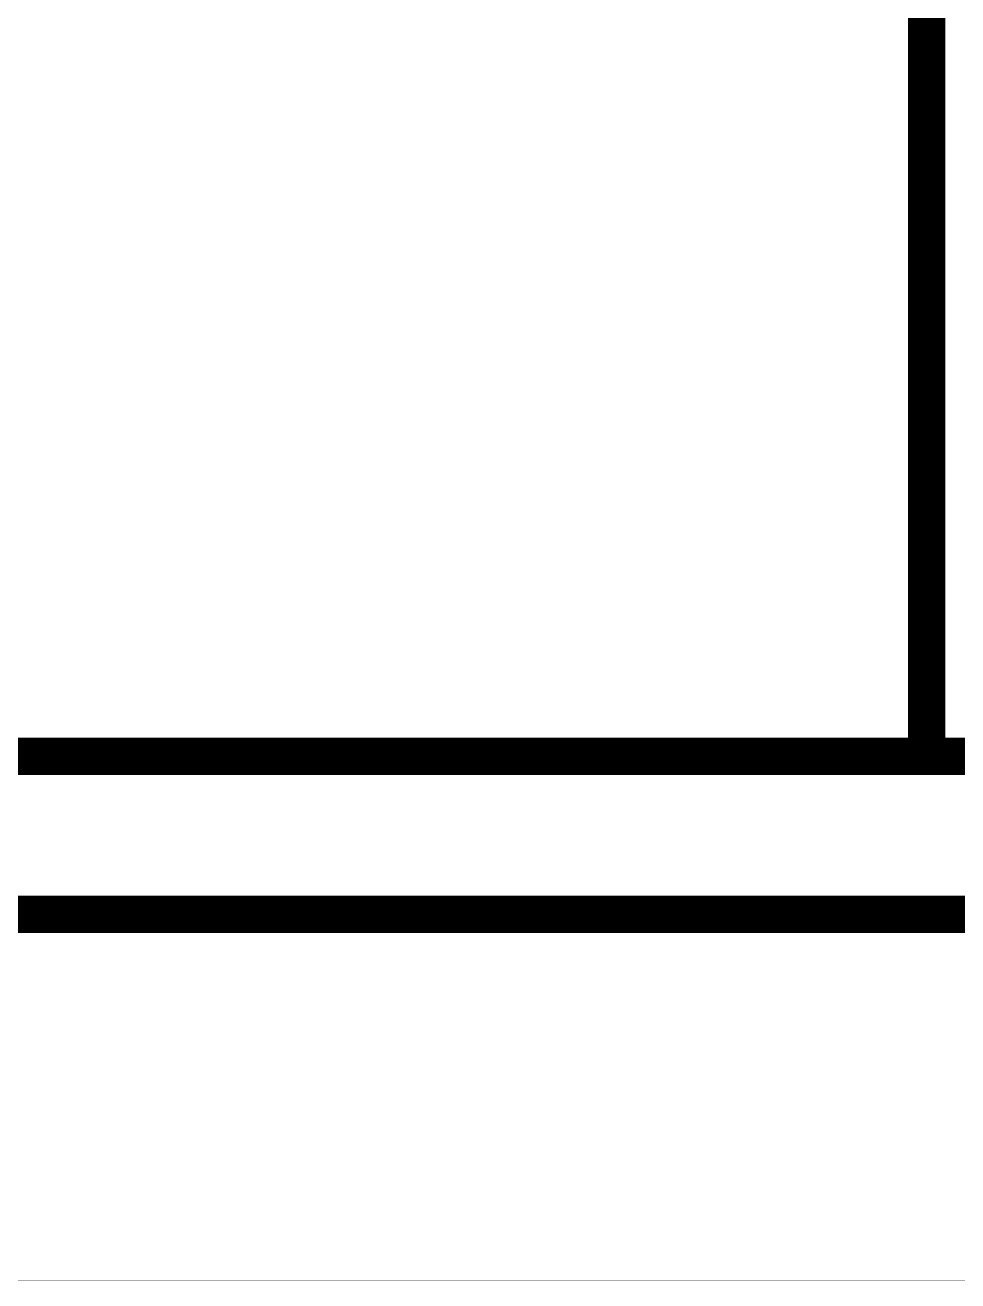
# Model space of a CAD drawing. Header units: millimetres. Extents: x 0 to 1769, y 431 to 1001.
# Drawn here: x 1323 to 1362.9, y 431 to 484.9 of the extents above; entities that cross this region are included whole.
import ezdxf

# ---------------------------------------------------------------- set-up
doc = ezdxf.new("R2010")
doc.units = ezdxf.units.MM
doc.layers.add('Mechanical3', color=76, linetype='Continuous')
doc.layers.add('TopLayer', color=1, linetype='Continuous')

msp = doc.modelspace()

# ---------------------------------------------------------------- linework, layer by layer
at = {"layer": 'Mechanical3', "const_width": 0.01}
msp.add_lwpolyline([(1282.981, 431.029), (1767.981, 431.029)], dxfattribs=at)
at = {"layer": 'TopLayer', "const_width": 1.6}
for points in [[(1361.592, 488.763), (1361.592, 453.509)], [(1317.796, 453.509), (1361.592, 453.509)], [(1361.592, 453.509), (1380.689, 453.509)], [(1302.7, 446.735), (1558.539, 446.735)]]:
    msp.add_lwpolyline(points, dxfattribs=at)
at = {"layer": 'TopLayer', "const_width": 0.8}
msp.add_lwpolyline([(1361.192, 453.509, 1), (1361.992, 453.509, 1)], format="xyb", close=True, dxfattribs=at)
msp.add_lwpolyline([(1361.192, 453.509, 1), (1361.992, 453.509, 1)], format="xyb", close=True, dxfattribs=at)
msp.add_lwpolyline([(1361.192, 453.509, 1), (1361.992, 453.509, 1)], format="xyb", close=True, dxfattribs=at)

doc.saveas('drawing.dxf')
